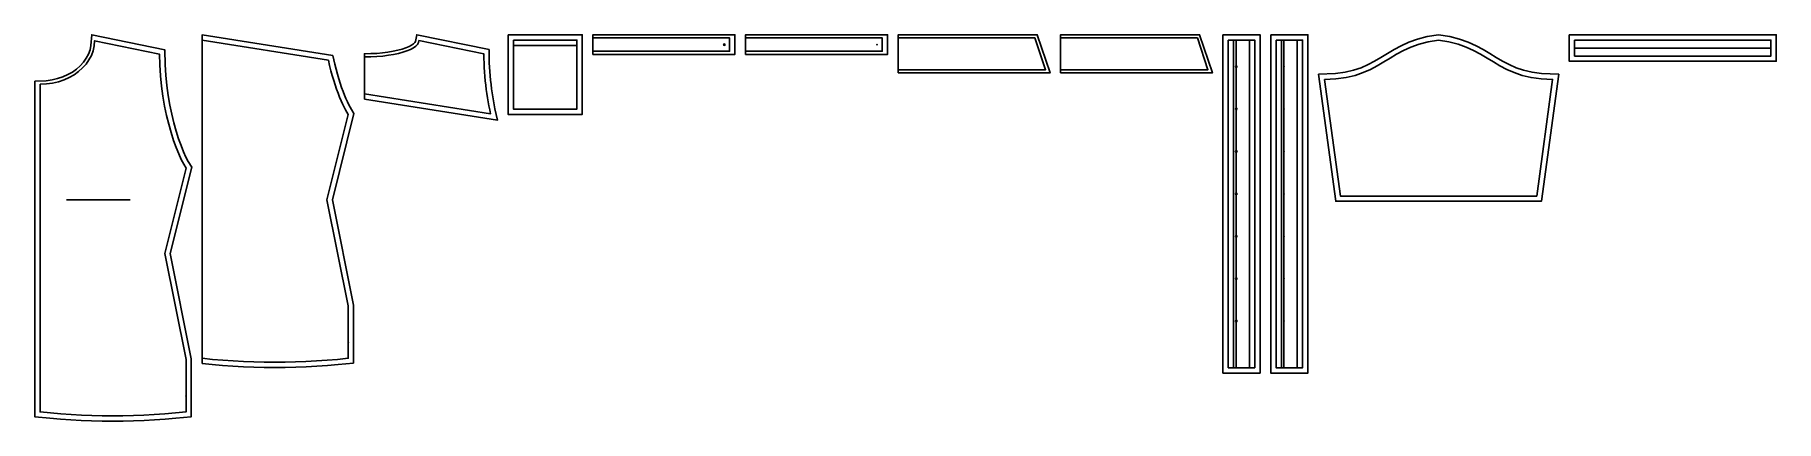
# Model space of a CAD drawing. Header units: metres. Extents: x 1 to 329, y 1 to 74.
import ezdxf

# ---------------------------------------------------------------- set-up
doc = ezdxf.new("R2010")
doc.units = ezdxf.units.M

msp = doc.modelspace()

# ---------------------------------------------------------------- linework, layer by layer
at = {"layer": 'CUT'}
for points in [[(1, 65.105), (3.14, 65.203), (4.24, 65.357), (5.291, 65.605), (6.288, 65.943), (7.222, 66.362), (8.086, 66.857), (8.872, 67.421), (9.574, 68.047), (10.183, 68.728), (10.695, 69.458), (11.103, 70.23), (11.402, 71.039), (11.586, 71.88), (11.73, 73.877), (25.483, 71.07), (25.544, 68.234), (25.669, 66.253), (25.867, 64.317), (26.129, 62.437), (26.448, 60.626), (26.813, 58.893), (27.217, 57.252), (27.65, 55.712), (28.104, 54.287), (28.569, 52.987), (29.036, 51.825), (29.493, 50.814), (29.93, 49.97), (30.571, 48.913), (26.525, 32.626), (30.5, 12.749), (30.5, 5.75), (30.5, 1.845), (27.592, 1.555), (25.586, 1.386), (23.586, 1.247), (21.593, 1.139), (19.606, 1.062), (17.624, 1.015), (15.647, 1), (13.674, 1.015), (11.704, 1.062), (9.738, 1.139), (7.774, 1.247), (5.812, 1.386), (3.851, 1.555), (1, 1.847)], [(32.571, 11.859), (32.571, 73.877), (57.165, 69.955), (57.548, 68.312), (57.788, 67.366), (58.038, 66.455), (58.296, 65.581), (58.56, 64.746), (58.829, 63.953), (59.101, 63.204), (59.374, 62.502), (59.645, 61.848), (59.913, 61.247), (60.176, 60.7), (60.431, 60.211), (60.674, 59.783), (61.144, 59.036), (57.095, 42.741), (61.071, 22.863), (61.071, 15.864), (61.071, 11.959), (58.163, 11.669), (56.156, 11.5), (54.157, 11.361), (52.164, 11.253), (50.177, 11.176), (48.195, 11.13), (46.218, 11.114), (44.245, 11.13), (42.275, 11.176), (40.309, 11.253), (38.345, 11.361), (36.382, 11.5), (34.422, 11.67)], [(63.144, 61.762), (63.144, 70.3), (64.318, 70.32), (65.452, 70.38), (66.537, 70.476), (67.564, 70.606), (68.526, 70.768), (69.414, 70.959), (70.219, 71.175), (70.931, 71.413), (71.54, 71.669), (72.036, 71.934), (72.406, 72.196), (72.643, 72.437), (72.755, 72.63), (72.995, 73.877), (86.637, 71.093), (86.652, 69.431), (86.674, 68.593), (86.712, 67.76), (86.762, 66.934), (86.826, 66.114), (86.903, 65.303), (86.992, 64.501), (87.091, 63.708), (87.202, 62.926), (87.323, 62.155), (87.453, 61.396), (87.592, 60.651), (87.739, 59.919), (88.202, 57.766)], [(90.202, 73.877), (104.202, 73.877), (104.202, 58.877), (90.202, 58.877)], [(106.202, 70.177), (106.202, 73.877), (132.98, 73.877), (132.98, 70.177)], [(134.98, 70.177), (134.98, 73.877), (161.757, 73.877), (161.757, 70.177)], [(163.757, 66.677), (163.757, 73.877), (189.967, 73.877), (192.367, 66.677)], [(194.367, 66.677), (194.367, 73.877), (220.576, 73.877), (222.976, 66.677)], [(224.976, 73.877), (231.976, 73.877), (231.976, 10.077), (224.976, 10.077)], [(233.976, 73.877), (240.976, 73.877), (240.976, 10.077), (233.976, 10.077)], [(242.976, 66.425), (246.189, 66.561), (248, 66.808), (249.595, 67.187), (251.021, 67.675), (252.326, 68.255), (253.557, 68.906), (254.755, 69.61), (255.961, 70.346), (257.216, 71.089), (258.558, 71.81), (260.023, 72.478), (261.647, 73.062), (263.462, 73.531), (265.615, 73.877), (267.768, 73.531), (269.583, 73.062), (271.207, 72.478), (272.673, 71.81), (274.015, 71.089), (275.27, 70.346), (276.476, 69.61), (277.674, 68.906), (278.904, 68.255), (280.21, 67.675), (281.636, 67.187), (283.231, 66.808), (285.042, 66.561), (288.254, 66.425), (284.988, 42.472), (246.242, 42.472)], [(290.254, 73.877), (329.254, 73.877), (329.254, 68.877), (290.254, 68.877)]]:
    msp.add_lwpolyline(points, close=True, dxfattribs=at)
at = {"layer": 'MARK_BUTTON'}
for centre in [(130.98, 72.027), (227.476, 67.877), (227.476, 59.877), (227.476, 51.877), (227.476, 43.877), (227.476, 35.877), (227.476, 27.877), (227.476, 19.877)]:
    msp.add_circle(centre, 0.15, dxfattribs=at)
at = {"layer": 'MARK_BUTTONHOLE'}
for p in [(159.757, 72.027), (236.476, 67.877), (236.476, 59.877), (236.476, 51.877), (236.476, 43.877), (236.476, 35.877), (236.476, 27.877), (236.476, 19.877)]:
    msp.add_point(p, dxfattribs=at)
at = {"layer": 'MARK_FOLDLINE'}
for p, q in [((229.976, 72.877), (229.976, 11.077)), ((238.976, 72.877), (238.976, 11.077)), ((91.202, 71.877), (103.202, 71.877)), ((291.254, 71.377), (328.254, 71.377))]:
    msp.add_line(p, q, dxfattribs=at)
at = {"layer": 'MARK_PLACEMENTLINE'}
for p, q in [((106.202, 73.277), (106.202, 70.777)), ((134.98, 73.277), (134.98, 70.777)), ((163.757, 73.277), (163.757, 67.277)), ((194.367, 73.277), (194.367, 67.277)), ((226.976, 72.877), (226.976, 11.077)), ((227.476, 72.877), (227.476, 11.077)), ((235.976, 72.877), (235.976, 11.077)), ((236.476, 72.877), (236.476, 11.077)), ((7, 42.75), (19, 42.75))]:
    msp.add_line(p, q, dxfattribs=at)
at = {"layer": 'MARK_PLACEMENTPOINT'}
for p in [(60.071, 15.864), (29.5, 5.75)]:
    msp.add_point(p, dxfattribs=at)
at = {"layer": 'SEW'}
for points in [[(2, 64.55), (3.195, 64.605), (4.35, 64.767), (5.457, 65.028), (6.508, 65.383), (7.495, 65.827), (8.411, 66.351), (9.248, 66.952), (9.998, 67.621), (10.654, 68.354), (11.208, 69.144), (11.652, 69.984), (11.979, 70.87), (12.181, 71.794), (12.25, 72.75), (24.5, 70.25), (24.544, 68.192), (24.672, 66.17), (24.874, 64.196), (25.141, 62.281), (25.466, 60.436), (25.838, 58.671), (26.25, 56.997), (26.692, 55.425), (27.157, 53.967), (27.634, 52.632), (28.116, 51.432), (28.593, 50.378), (29.058, 49.48), (29.5, 48.75), (25.5, 32.65), (29.5, 12.65), (29.5, 5.75), (29.5, 2.75), (27.501, 2.551), (25.509, 2.383), (23.524, 2.245), (21.547, 2.138), (19.575, 2.061), (17.608, 2.015), (15.647, 2), (13.69, 2.015), (11.736, 2.061), (9.785, 2.138), (7.837, 2.245), (5.89, 2.383), (3.945, 2.551), (2, 2.75)], [(32.571, 12.864), (32.571, 72.864), (56.344, 69.073), (56.576, 68.076), (56.821, 67.111), (57.076, 66.181), (57.339, 65.288), (57.61, 64.434), (57.886, 63.622), (58.165, 62.852), (58.446, 62.129), (58.727, 61.453), (59.006, 60.827), (59.282, 60.253), (59.552, 59.733), (59.816, 59.269), (60.071, 58.864), (56.071, 42.764), (60.071, 22.764), (60.071, 15.864), (60.071, 12.864), (58.071, 12.665), (56.08, 12.497), (54.095, 12.359), (52.117, 12.252), (50.146, 12.175), (48.179, 12.129), (46.218, 12.114), (44.26, 12.129), (42.307, 12.175), (40.356, 12.252), (38.407, 12.359), (36.461, 12.497), (34.516, 12.665)], [(63.144, 62.775), (63.144, 69.7), (64.339, 69.72), (65.494, 69.781), (66.601, 69.879), (67.652, 70.012), (68.639, 70.178), (69.555, 70.375), (70.392, 70.6), (71.142, 70.851), (71.798, 71.126), (72.352, 71.422), (72.796, 71.738), (73.123, 72.07), (73.325, 72.416), (73.394, 72.775), (85.644, 70.275), (85.652, 69.413), (85.675, 68.557), (85.713, 67.707), (85.765, 66.864), (85.83, 66.028), (85.908, 65.201), (85.998, 64.384), (86.1, 63.576), (86.213, 62.779), (86.336, 61.993), (86.468, 61.22), (86.61, 60.461), (86.76, 59.715), (86.917, 58.984)], [(91.202, 72.877), (103.202, 72.877), (103.202, 59.877), (91.202, 59.877)], [(106.202, 70.777), (106.202, 73.277), (131.98, 73.277), (131.98, 70.777)], [(134.98, 70.777), (134.98, 73.277), (160.757, 73.277), (160.757, 70.777)], [(163.757, 67.277), (163.757, 73.277), (189.534, 73.277), (191.534, 67.277)], [(194.367, 67.277), (194.367, 73.277), (220.144, 73.277), (222.144, 67.277)], [(225.976, 72.877), (230.976, 72.877), (230.976, 11.077), (225.976, 11.077)], [(234.976, 72.877), (239.976, 72.877), (239.976, 11.077), (234.976, 11.077)], [(244.115, 65.472), (246.277, 65.564), (248.183, 65.823), (249.873, 66.225), (251.386, 66.744), (252.764, 67.354), (254.044, 68.032), (255.268, 68.752), (256.476, 69.489), (257.708, 70.218), (259.002, 70.914), (260.401, 71.551), (261.942, 72.105), (263.667, 72.551), (265.615, 72.864), (267.564, 72.551), (269.289, 72.105), (270.83, 71.551), (272.228, 70.914), (273.523, 70.218), (274.754, 69.489), (275.962, 68.752), (277.186, 68.032), (278.467, 67.354), (279.844, 66.744), (281.358, 66.225), (283.047, 65.823), (284.953, 65.564), (287.115, 65.472), (284.115, 43.472), (247.115, 43.472)], [(291.254, 72.877), (328.254, 72.877), (328.254, 69.877), (291.254, 69.877)]]:
    msp.add_lwpolyline(points, close=True, dxfattribs=at)

doc.saveas('drawing.dxf')
